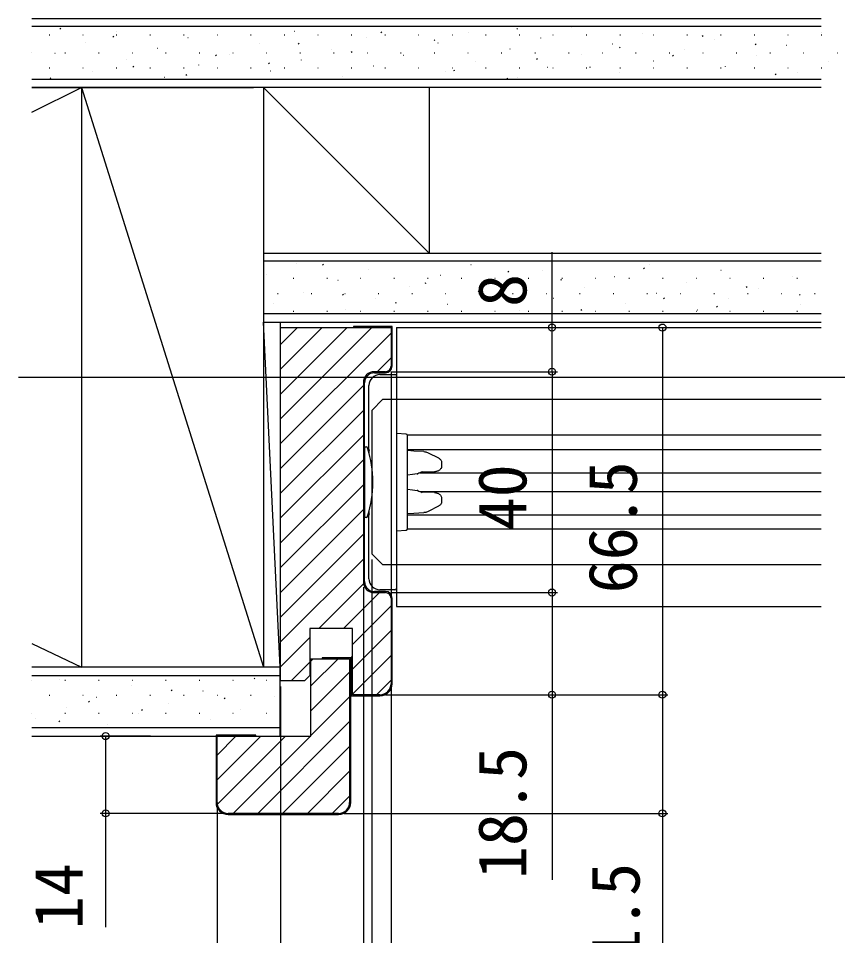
# Model space of a CAD drawing. Units: millimetres, scale not verified. Extents: x -525 to 525, y -783 to 779.
# Drawn here: x -150.3 to -1.9, y 155 to 321.2 of the extents above; entities that cross this region are included whole.
import ezdxf
from ezdxf.enums import TextEntityAlignment as Align

# ---------------------------------------------------------------- set-up
doc = ezdxf.new("R2010")
doc.units = ezdxf.units.MM
doc.header["$LTSCALE"] = 4
for name, color, linetype in [('0-5_YKK_12', 2, 'Continuous'), ('0-6_YKK_13', 4, 'Continuous'), ('0-8_YKK_D', 6, 'Continuous'), ('0-A_YSS_K', 3, 'Continuous'), ('0-B_YSS_KE', 3, 'Continuous')]:
    doc.layers.add(name, color=color, linetype=linetype)
doc.styles.add('ＭＳ ゴシック', font='')
doc.styles.get('ＭＳ ゴシック').set_extended_font_data('MS Gothic')

msp = doc.modelspace()

# ---------------------------------------------------------------- linework, layer by layer
at = {"layer": '0-5_YKK_12'}
for p, q in [((-81.839, 265.18), (-81.839, 214.68)), ((-81.839, 265.18), (-4.926, 265.18)), ((-150.339, 256.18), (352.574, 256.18)), ((-84.339, 252.18), (-86.339, 250.18)), ((-84.339, 252.18), (-4.926, 252.18)), ((-86.339, 250.18), (-86.339, 224.18)), ((-4.926, 245.68), (-79.857, 245.68)), ((-79.839, 243.08), (-4.926, 243.08)), ((-77.626, 238.88), (-4.926, 238.88)), ((-77.624, 235.48), (-4.926, 235.48)), ((-79.839, 231.28), (-4.926, 231.28)), ((-4.926, 228.68), (-79.858, 228.68)), ((-84.339, 222.18), (-86.339, 224.18)), ((-4.926, 222.18), (-84.339, 222.18)), ((-81.839, 214.68), (-4.926, 214.68))]:
    msp.add_line(p, q, dxfattribs=at)
at = {"layer": '0-6_YKK_13'}
for p, q in [((-81.839, 256.381), (-81.839, 256.348)), ((-81.839, 256.348), (-81.839, 218.013)), ((-79.839, 244.877), (-79.839, 245.576)), ((-79.839, 229.484), (-79.839, 244.877)), ((-87.639, 243.58), (-87.359, 243.58)), ((-87.639, 243.58), (-87.639, 230.78)), ((-86.839, 243.137), (-86.817, 242.918)), ((-86.817, 242.471), (-86.817, 242.918)), ((-78.708, 242.811), (-79.839, 242.881)), ((-76.882, 242.7), (-78.708, 242.811)), ((-76.094, 242.492), (-74.258, 241.556)), ((-73.676, 240.719), (-73.676, 240.083)), ((-77.212, 239.026), (-74.987, 239.065)), ((-74.987, 235.296), (-77.21, 235.335)), ((-73.676, 234.278), (-73.676, 233.642)), ((-74.258, 232.805), (-76.094, 231.869)), ((-86.817, 231.443), (-86.839, 231.224)), ((-86.817, 231.443), (-86.817, 231.889)), ((-79.839, 231.481), (-78.708, 231.55)), ((-78.708, 231.55), (-76.882, 231.661)), ((-87.359, 230.78), (-87.639, 230.78)), ((-81.839, 229.379), (-81.839, 228.381)), ((-79.839, 228.785), (-79.839, 229.484)), ((-81.839, 228.381), (-80.12, 228.486)), ((-81.839, 218.013), (-81.839, 217.981))]:
    msp.add_line(p, q, dxfattribs=at)
for points in [[(-84.839, 256.681), (-84.839, 256.681), (-82.139, 256.681)], [(-86.839, 243.137), (-86.839, 254.681), (-86.839, 254.681)], [(-80.12, 245.876), (-81.839, 245.981), (-81.839, 244.982), (-81.839, 242.673), (-81.839, 231.688), (-81.839, 229.379)], [(-76.882, 242.7), (-76.72, 242.684), (-76.56, 242.656), (-76.402, 242.615), (-76.246, 242.561), (-76.094, 242.492)], [(-74.258, 241.556), (-74.16, 241.501), (-74.065, 241.436), (-73.976, 241.362), (-73.894, 241.277), (-73.822, 241.182), (-73.761, 241.077), (-73.715, 240.963), (-73.686, 240.843), (-73.676, 240.719)], [(-73.676, 240.083), (-73.689, 239.942), (-73.726, 239.807), (-73.784, 239.681), (-73.859, 239.567), (-73.948, 239.466), (-74.047, 239.378), (-74.154, 239.302), (-74.265, 239.239), (-74.381, 239.186), (-74.499, 239.144), (-74.619, 239.111), (-74.741, 239.087), (-74.864, 239.072), (-74.987, 239.065)], [(-78.097, 238.669), (-78.968, 238.571), (-79.838, 238.464)], [(-77.201, 239.03), (-77.402, 238.966), (-77.6, 238.891), (-77.794, 238.805), (-77.984, 238.706)], [(-79.838, 235.897), (-78.968, 235.791), (-78.097, 235.693)], [(-77.984, 235.655), (-77.794, 235.556), (-77.6, 235.47), (-77.402, 235.395), (-77.201, 235.332)], [(-74.987, 235.296), (-74.854, 235.289), (-74.722, 235.271), (-74.592, 235.244), (-74.462, 235.206), (-74.336, 235.156), (-74.213, 235.095), (-74.096, 235.02), (-73.985, 234.931), (-73.885, 234.827), (-73.8, 234.708), (-73.733, 234.574), (-73.691, 234.429), (-73.676, 234.278)], [(-73.676, 233.642), (-73.686, 233.518), (-73.715, 233.398), (-73.761, 233.284), (-73.822, 233.179), (-73.894, 233.084), (-73.976, 233), (-74.065, 232.925), (-74.16, 232.861), (-74.258, 232.805)], [(-86.839, 219.681), (-86.839, 219.681), (-86.839, 231.224)], [(-76.094, 231.869), (-76.246, 231.8), (-76.402, 231.747), (-76.56, 231.706), (-76.72, 231.677), (-76.882, 231.661)], [(-82.139, 217.681), (-84.839, 217.681), (-84.839, 217.681)]]:
    msp.add_lwpolyline(points, dxfattribs=at)
for centre, radius, start, end in [((-84.839, 254.681), 2, 90.00218, 179.99782), ((-82.139, 256.381), 0.3, 5.11015, 90), ((-80.139, 245.576), 0.3, 0, 86.5), ((-87.359, 243.28), 0.3, 17.1558, 90), ((-107.119, 237.18), 20.98, 342.8442, 17.1558), ((-78.131, 238.968), 0.3, 276.36916, 299.27728), ((-78.131, 235.393), 0.3, 60.72272, 83.63084), ((-87.359, 231.08), 0.3, 270, 342.8442), ((-80.139, 228.785), 0.3, 273.5, 0), ((-84.839, 219.681), 2, 180.00218, 269.99782), ((-82.139, 217.981), 0.3, 270, 354.88985)]:
    msp.add_arc(centre, radius, start, end, dxfattribs=at)
for centre, major_axis, start_param, end_param in [((-82.139, 256.383), (-0.212, 0.214), 3.9269908, 4.0161798), ((-82.139, 217.978), (0.212, 0.214), 5.4085981, 5.4977871)]:
    msp.add_ellipse(centre, major_axis=major_axis, ratio=0.991311, start_param=start_param, end_param=end_param, dxfattribs=at)
at = {"layer": '0-8_YKK_D'}
for p, q in [((-81.839, 265.18), (-32.676, 265.18)), ((-61.839, 265.18), (-52.676, 265.18)), ((-33.676, 265.18), (-33.676, 198.68)), ((-82.839, 257.18), (-52.676, 257.18)), ((-82.839, 257.18), (-52.676, 257.18)), ((-82.839, 257.18), (-82.839, 116.181)), ((-53.676, 257.18), (-53.676, 217.18)), ((-86.339, 223.18), (-86.339, 136.181)), ((-86.339, 222.18), (-86.339, 136.181)), ((-87.839, 218.18), (-87.839, 116.181)), ((-87.839, 218.18), (-87.839, 116.181)), ((-87.839, 218.18), (-87.839, 136.181)), ((-82.839, 217.18), (-52.676, 217.18)), ((-81.839, 217.18), (-52.676, 217.18)), ((-102.839, 200.18), (-102.839, 91.181)), ((-102.839, 200.18), (-102.839, 116.181)), ((-102.839, 199.18), (-102.839, 91.181)), ((-83.839, 198.68), (-32.676, 198.68)), ((-83.839, 198.68), (-52.676, 198.68)), ((-83.839, 198.68), (-32.676, 198.68)), ((-126.426, 191.179), (-135.539, 191.179)), ((-114.339, 178.181), (-114.339, 91.181)), ((-113.339, 177.181), (-135.539, 177.181)), ((-91.339, 177.181), (-32.676, 177.181))]:
    msp.add_line(p, q, dxfattribs=at)
for points in [[(-53.676, 257.18), (-53.676, 265.18), (-53.676, 278.821)], [(-53.676, 217.18), (-53.676, 198.68), (-53.676, 165.13)], [(-33.676, 198.68), (-33.676, 177.181), (-33.676, 143.677)], [(-134.539, 191.179), (-134.539, 177.181), (-134.539, 156.563)]]:
    msp.add_lwpolyline(points, dxfattribs=at)
for centre in [(-53.676, 265.18), (-33.676, 265.18), (-53.676, 257.18), (-53.676, 257.18), (-53.676, 217.18), (-53.676, 217.18), (-53.676, 198.68), (-33.676, 198.68), (-33.676, 198.68), (-134.539, 191.179), (-134.539, 177.181), (-33.676, 177.181)]:
    msp.add_circle(centre, 0.637, dxfattribs=at)
at = {"layer": '0-A_YSS_K'}
for p, q in [((-147.926, 321.179), (-4.926, 321.179)), ((-4.926, 319.679), (-147.926, 319.679)), ((-142.826, 319.307), (-142.659, 319.417)), ((-60.07, 319.233), (-59.904, 319.343)), ((-50.24, 319.557), (-50.221, 319.563)), ((-17.962, 319.623), (-17.944, 319.63)), ((-144.752, 318.188), (-144.652, 318.188)), ((-138.672, 318.188), (-138.572, 318.188)), ((-133.221, 317.829), (-133.054, 317.939)), ((-132.639, 318.787), (-132.62, 318.794)), ((-132.592, 318.188), (-132.492, 318.188)), ((-126.512, 318.188), (-126.412, 318.188)), ((-120.432, 318.188), (-120.332, 318.188)), ((-119.621, 317.715), (-119.602, 317.722)), ((-114.352, 318.188), (-114.252, 318.188)), ((-108.272, 318.188), (-108.172, 318.188)), ((-102.192, 318.188), (-102.092, 318.188)), ((-100.362, 318.853), (-100.343, 318.86)), ((-96.112, 318.188), (-96.012, 318.188)), ((-90.032, 318.188), (-89.932, 318.188)), ((-87.343, 317.781), (-87.324, 317.788)), ((-84.66, 318.629), (-84.493, 318.739)), ((-83.952, 318.188), (-83.852, 318.188)), ((-77.872, 318.188), (-77.772, 318.188)), ((-71.792, 318.188), (-71.692, 318.188)), ((-68.744, 318.686), (-68.726, 318.692)), ((-65.712, 318.188), (-65.612, 318.188)), ((-59.632, 318.188), (-59.532, 318.188)), ((-55.726, 317.614), (-55.707, 317.621)), ((-53.552, 318.188), (-53.452, 318.188)), ((-47.472, 318.188), (-47.372, 318.188)), ((-41.392, 318.188), (-41.292, 318.188)), ((-37.221, 318.485), (-37.202, 318.492)), ((-35.312, 318.188), (-35.212, 318.188)), ((-29.232, 318.188), (-29.132, 318.188)), ((-26.493, 317.95), (-26.326, 318.061)), ((-24.203, 317.413), (-24.184, 317.42)), ((-23.152, 318.188), (-23.052, 318.188)), ((-17.072, 318.188), (-16.972, 318.188)), ((-10.992, 318.188), (-10.892, 318.188)), ((-4.944, 318.551), (-4.925, 318.558)), ((-4.912, 318.188), (-4.812, 318.188)), ((-138.125, 316.844), (-138.106, 316.851)), ((-125.107, 315.773), (-125.088, 315.779)), ((-106.602, 316.643), (-106.583, 316.65)), ((-99.643, 316.547), (-99.477, 316.657)), ((-75.054, 317.151), (-74.887, 317.261)), ((-74.325, 316.71), (-74.306, 316.716)), ((-42.707, 316.542), (-42.689, 316.549)), ((-41.477, 315.868), (-41.31, 315.979)), ((-16.888, 316.472), (-16.721, 316.583)), ((-11.184, 316.341), (-11.165, 316.348)), ((-147.926, 314.958), (-147.882, 314.958)), ((-143.706, 314.868), (-143.687, 314.875)), ((-141.902, 314.958), (-141.802, 314.958)), ((-135.822, 314.958), (-135.722, 314.958)), ((-129.742, 314.958), (-129.642, 314.958)), ((-123.662, 314.958), (-123.562, 314.958)), ((-117.582, 314.958), (-117.482, 314.958)), ((-114.627, 314.465), (-114.461, 314.575)), ((-112.088, 314.701), (-112.069, 314.707)), ((-111.502, 314.958), (-111.402, 314.958)), ((-105.422, 314.958), (-105.322, 314.958)), ((-99.342, 314.958), (-99.242, 314.958)), ((-93.584, 315.572), (-93.565, 315.578)), ((-93.262, 314.958), (-93.162, 314.958)), ((-90.038, 315.069), (-89.871, 315.179)), ((-87.182, 314.958), (-87.082, 314.958)), ((-81.102, 314.958), (-81.002, 314.958)), ((-80.565, 314.5), (-80.546, 314.507)), ((-75.022, 314.958), (-74.922, 314.958)), ((-68.942, 314.958), (-68.842, 314.958)), ((-62.862, 314.958), (-62.762, 314.958)), ((-61.306, 315.638), (-61.287, 315.645)), ((-56.782, 314.958), (-56.682, 314.958)), ((-50.702, 314.958), (-50.602, 314.958)), ((-48.288, 314.566), (-48.269, 314.573)), ((-44.622, 314.958), (-44.522, 314.958)), ((-38.542, 314.958), (-38.442, 314.958)), ((-32.462, 314.958), (-32.362, 314.958)), ((-31.871, 314.39), (-31.705, 314.501)), ((-29.689, 315.47), (-29.67, 315.477)), ((-26.382, 314.958), (-26.282, 314.958)), ((-20.302, 314.958), (-20.202, 314.958)), ((-16.67, 314.399), (-16.652, 314.405)), ((-14.222, 314.958), (-14.122, 314.958)), ((-8.142, 314.958), (-8.042, 314.958)), ((-2.062, 314.958), (-1.962, 314.958)), ((-130.687, 313.796), (-130.668, 313.803)), ((-129.611, 312.383), (-129.444, 312.493)), ((-117.669, 312.725), (-117.65, 312.731)), ((-105.022, 312.987), (-104.855, 313.097)), ((-99.07, 313.629), (-99.051, 313.636)), ((-86.051, 312.557), (-86.032, 312.564)), ((-67.547, 313.428), (-67.528, 313.435)), ((-56.461, 313.786), (-56.294, 313.897)), ((-54.528, 312.356), (-54.509, 312.363)), ((-46.855, 312.308), (-46.689, 312.419)), ((-35.269, 313.494), (-35.25, 313.501)), ((-22.251, 312.422), (-22.232, 312.429)), ((-3.652, 313.327), (-3.633, 313.333)), ((-144.752, 312.208), (-144.652, 312.208)), ((-138.672, 312.208), (-138.572, 312.208)), ((-136.928, 311.587), (-136.909, 311.593)), ((-132.592, 312.208), (-132.492, 312.208)), ((-126.512, 312.208), (-126.412, 312.208)), ((-120.432, 312.208), (-120.332, 312.208)), ((-120.006, 310.905), (-119.839, 311.015)), ((-114.352, 312.208), (-114.252, 312.208)), ((-108.272, 312.208), (-108.172, 312.208)), ((-104.65, 311.653), (-104.631, 311.659)), ((-102.192, 312.208), (-102.092, 312.208)), ((-96.112, 312.208), (-96.012, 312.208)), ((-90.032, 312.208), (-89.932, 312.208)), ((-83.952, 312.208), (-83.852, 312.208)), ((-77.872, 312.208), (-77.772, 312.208)), ((-73.033, 311.485), (-73.014, 311.492)), ((-71.792, 312.208), (-71.692, 312.208)), ((-71.445, 311.704), (-71.278, 311.815)), ((-65.712, 312.208), (-65.612, 312.208)), ((-59.632, 312.208), (-59.532, 312.208)), ((-53.552, 312.208), (-53.452, 312.208)), ((-47.472, 312.208), (-47.372, 312.208)), ((-41.51, 311.284), (-41.491, 311.291)), ((-41.392, 312.208), (-41.292, 312.208)), ((-35.312, 312.208), (-35.212, 312.208)), ((-29.232, 312.208), (-29.132, 312.208)), ((-23.152, 312.208), (-23.052, 312.208)), ((-17.072, 312.208), (-16.972, 312.208)), ((-13.278, 311.026), (-13.111, 311.136)), ((-10.992, 312.208), (-10.892, 312.208)), ((-9.232, 311.351), (-9.213, 311.357)), ((-4.912, 312.208), (-4.812, 312.208)), ((-147.926, 310.179), (-4.926, 310.179)), ((-144.595, 310.301), (-144.428, 310.411)), ((-123.909, 310.515), (-123.89, 310.521)), ((-91.632, 310.581), (-91.613, 310.588)), ((-61.839, 310.226), (-61.672, 310.337)), ((-60.014, 310.413), (-59.995, 310.42)), ((-28.491, 310.213), (-28.472, 310.219)), ((-4.926, 308.679), (-147.926, 308.679)), ((-147.926, 308.679), (-107.726, 308.679)), ((-147.926, 304.16), (-138.926, 308.679)), ((-138.926, 308.679), (-138.926, 203.679)), ((-138.926, 308.679), (-105.926, 203.679)), ((-75.926, 278.679), (-105.926, 308.679)), ((-105.926, 308.679), (-105.926, 203.679)), ((-75.926, 308.679), (-75.926, 278.679)), ((-105.926, 278.679), (-4.926, 278.679)), ((-4.926, 277.179), (-105.926, 277.179)), ((-99.893, 276.785), (-99.874, 276.792)), ((-95.248, 276.557), (-95.081, 276.668)), ((-68.37, 276.584), (-68.351, 276.591)), ((-37.081, 275.879), (-36.915, 275.989)), ((-36.092, 276.65), (-36.073, 276.657)), ((-105.473, 274.809), (-105.454, 274.815)), ((-86.874, 275.713), (-86.855, 275.72)), ((-73.856, 274.641), (-73.837, 274.648)), ((-61.671, 275.275), (-61.504, 275.385)), ((-55.351, 275.512), (-55.332, 275.519)), ((-42.333, 274.44), (-42.314, 274.447)), ((-23.074, 275.578), (-23.055, 275.585)), ((-10.055, 274.507), (-10.036, 274.513)), ((-100.542, 274.098), (-100.442, 274.098)), ((-94.462, 274.098), (-94.362, 274.098)), ((-92.455, 273.737), (-92.436, 273.744)), ((-88.382, 274.098), (-88.282, 274.098)), ((-82.302, 274.098), (-82.202, 274.098)), ((-79.436, 272.665), (-79.417, 272.672)), ((-76.655, 273.193), (-76.488, 273.303)), ((-76.222, 274.098), (-76.122, 274.098)), ((-70.142, 274.098), (-70.042, 274.098)), ((-64.062, 274.098), (-63.962, 274.098)), ((-60.837, 273.57), (-60.818, 273.576)), ((-57.982, 274.098), (-57.882, 274.098)), ((-52.065, 273.797), (-51.899, 273.907)), ((-51.902, 274.098), (-51.802, 274.098)), ((-47.819, 272.498), (-47.8, 272.504)), ((-45.822, 274.098), (-45.722, 274.098)), ((-39.742, 274.098), (-39.642, 274.098)), ((-33.662, 274.098), (-33.562, 274.098)), ((-29.314, 273.369), (-29.295, 273.375)), ((-27.582, 274.098), (-27.482, 274.098)), ((-21.502, 274.098), (-21.402, 274.098)), ((-18.488, 272.515), (-18.321, 272.625)), ((-15.422, 274.098), (-15.322, 274.098)), ((-9.342, 274.098), (-9.242, 274.098)), ((-103.392, 271.348), (-103.292, 271.348)), ((-98.695, 271.527), (-98.676, 271.534)), ((-97.312, 271.348), (-97.212, 271.348)), ((-91.638, 271.111), (-91.472, 271.221)), ((-91.232, 271.348), (-91.132, 271.348)), ((-85.152, 271.348), (-85.052, 271.348)), ((-79.072, 271.348), (-78.972, 271.348)), ((-72.992, 271.348), (-72.892, 271.348)), ((-67.049, 271.715), (-66.882, 271.825)), ((-66.912, 271.348), (-66.812, 271.348)), ((-66.418, 271.593), (-66.399, 271.6)), ((-60.832, 271.348), (-60.732, 271.348)), ((-54.752, 271.348), (-54.652, 271.348)), ((-48.672, 271.348), (-48.572, 271.348)), ((-42.592, 271.348), (-42.492, 271.348)), ((-36.512, 271.348), (-36.412, 271.348)), ((-34.8, 271.426), (-34.781, 271.433)), ((-30.432, 271.348), (-30.332, 271.348)), ((-24.352, 271.348), (-24.252, 271.348)), ((-18.272, 271.348), (-18.172, 271.348)), ((-16.296, 272.297), (-16.277, 272.303)), ((-12.192, 271.348), (-12.092, 271.348)), ((-8.882, 271.037), (-8.716, 271.147)), ((-6.112, 271.348), (-6.012, 271.348)), ((-104.181, 269.584), (-104.162, 269.591)), ((-85.676, 270.455), (-85.658, 270.462)), ((-82.033, 269.633), (-81.866, 269.743)), ((-72.658, 269.384), (-72.639, 269.39)), ((-53.399, 270.522), (-53.38, 270.528)), ((-40.381, 269.45), (-40.362, 269.456)), ((-33.472, 270.433), (-33.305, 270.543)), ((-21.782, 270.354), (-21.763, 270.361)), ((-8.763, 269.282), (-8.744, 269.289)), ((-4.926, 267.679), (-105.926, 267.679)), ((-100.542, 268.118), (-100.442, 268.118)), ((-94.462, 268.118), (-94.362, 268.118)), ((-91.163, 268.513), (-91.144, 268.519)), ((-88.382, 268.118), (-88.282, 268.118)), ((-82.302, 268.118), (-82.202, 268.118)), ((-76.222, 268.118), (-76.122, 268.118)), ((-70.142, 268.118), (-70.042, 268.118)), ((-64.062, 268.118), (-63.962, 268.118)), ((-59.639, 268.312), (-59.621, 268.318)), ((-57.982, 268.118), (-57.882, 268.118)), ((-51.902, 268.118), (-51.802, 268.118)), ((-48.456, 268.351), (-48.289, 268.461)), ((-45.822, 268.118), (-45.722, 268.118)), ((-39.742, 268.118), (-39.642, 268.118)), ((-33.662, 268.118), (-33.562, 268.118)), ((-27.582, 268.118), (-27.482, 268.118)), ((-27.362, 268.378), (-27.343, 268.385)), ((-23.866, 268.955), (-23.7, 269.065)), ((-21.502, 268.118), (-21.402, 268.118)), ((-15.422, 268.118), (-15.322, 268.118)), ((-9.342, 268.118), (-9.242, 268.118)), ((-105.926, 266.179), (-4.926, 266.179)), ((-102.926, 203.679), (-105.926, 266.179)), ((-102.926, 266.179), (-102.926, 203.679)), ((-102.839, 262.123), (-99.781, 265.18)), ((-102.839, 257.633), (-95.291, 265.18)), ((-102.839, 253.142), (-90.801, 265.18)), ((-102.839, 248.652), (-86.311, 265.18)), ((-102.839, 244.162), (-82.839, 264.162)), ((-85.331, 257.18), (-82.839, 259.672)), ((-102.839, 239.672), (-87.839, 254.672)), ((-102.839, 235.182), (-87.839, 250.182)), ((-102.839, 230.692), (-87.839, 245.692)), ((-102.839, 226.202), (-87.839, 241.202)), ((-102.839, 221.712), (-87.839, 236.712)), ((-102.839, 217.221), (-87.839, 232.221)), ((-102.839, 212.731), (-87.839, 227.731)), ((-102.839, 208.241), (-87.839, 223.241)), ((-95.91, 210.68), (-87.8, 218.79)), ((-91.42, 210.68), (-84.92, 217.18)), ((-89.839, 207.771), (-82.839, 214.771)), ((-89.839, 203.281), (-82.839, 210.281)), ((-147.926, 207.97), (-138.926, 203.679)), ((-102.839, 203.751), (-97.539, 209.051)), ((-100.92, 201.18), (-97.539, 204.561)), ((-97.339, 204.761), (-96.918, 205.181)), ((-97.339, 200.271), (-92.428, 205.181)), ((-89.839, 198.791), (-82.839, 205.791)), ((-102.926, 203.679), (-147.926, 203.679)), ((-107.726, 203.679), (-147.926, 203.679)), ((-97.339, 195.781), (-90.339, 202.781)), ((-147.926, 202.179), (-102.926, 202.179)), ((-147.926, 201.338), (-147.882, 201.338)), ((-142.939, 201.502), (-142.92, 201.508)), ((-141.902, 201.338), (-141.802, 201.338)), ((-135.822, 201.338), (-135.722, 201.338)), ((-129.742, 201.338), (-129.642, 201.338)), ((-123.662, 201.338), (-123.562, 201.338)), ((-117.582, 201.338), (-117.482, 201.338)), ((-111.502, 201.338), (-111.402, 201.338)), ((-111.322, 201.334), (-111.303, 201.341)), ((-107.655, 201.545), (-107.488, 201.656)), ((-105.422, 201.338), (-105.322, 201.338)), ((-85.459, 198.68), (-82.839, 201.3)), ((-129.921, 200.43), (-129.902, 200.436)), ((-122.639, 199.463), (-122.472, 199.574)), ((-116.902, 199.358), (-116.883, 199.365)), ((-144.752, 198.588), (-144.652, 198.588)), ((-138.672, 198.588), (-138.572, 198.588)), ((-136.161, 198.22), (-136.142, 198.227)), ((-132.592, 198.588), (-132.492, 198.588)), ((-126.512, 198.588), (-126.412, 198.588)), ((-120.432, 198.588), (-120.332, 198.588)), ((-114.352, 198.588), (-114.252, 198.588)), ((-113.033, 197.985), (-112.867, 198.096)), ((-108.272, 198.588), (-108.172, 198.588)), ((-103.884, 198.286), (-103.865, 198.293)), ((-97.339, 191.291), (-90.339, 198.291)), ((-141.647, 196.277), (-141.628, 196.284)), ((-137.623, 197.381), (-137.456, 197.492)), ((-123.142, 197.148), (-123.124, 197.155)), ((-110.124, 196.076), (-110.105, 196.083)), ((-147.926, 195.358), (-147.882, 195.358)), ((-141.902, 195.358), (-141.802, 195.358)), ((-135.822, 195.358), (-135.722, 195.358)), ((-129.742, 195.358), (-129.642, 195.358)), ((-128.629, 195.205), (-128.61, 195.212)), ((-128.017, 195.903), (-127.851, 196.014)), ((-123.662, 195.358), (-123.562, 195.358)), ((-117.582, 195.358), (-117.482, 195.358)), ((-111.502, 195.358), (-111.402, 195.358)), ((-105.422, 195.358), (-105.322, 195.358)), ((-147.228, 194.301), (-147.209, 194.308)), ((-143.001, 193.821), (-142.834, 193.932)), ((-134.209, 193.229), (-134.19, 193.236)), ((-115.61, 194.134), (-115.591, 194.14)), ((-106.958, 177.181), (-90.339, 193.8)), ((-102.926, 192.679), (-147.926, 192.679)), ((-114.339, 187.761), (-110.918, 191.181)), ((-114.339, 183.271), (-106.428, 191.181)), ((-114.305, 178.815), (-101.938, 191.181)), ((-111.448, 177.181), (-97.448, 191.181)), ((-102.468, 177.181), (-90.339, 189.31)), ((-97.978, 177.181), (-90.339, 184.82)), ((-93.488, 177.181), (-90.339, 180.33))]:
    msp.add_line(p, q, dxfattribs=at)
msp.add_lwpolyline([(-147.926, 191.179), (-102.926, 191.179), (-102.926, 203.679)], dxfattribs=at)
at = {"layer": '0-B_YSS_KE'}
for p, q in [((-83.839, 257.18), (-85.839, 257.18)), ((-85.839, 256.98), (-83.839, 256.98)), ((-87.839, 255.18), (-87.839, 219.18)), ((-87.639, 219.18), (-87.639, 255.18)), ((-83.839, 217.38), (-85.839, 217.38)), ((-85.839, 217.18), (-83.839, 217.18)), ((-82.839, 216.18), (-82.839, 200.68)), ((-82.639, 200.68), (-82.639, 216.18)), ((-92.339, 177.181), (-112.339, 177.181)), ((-112.339, 176.981), (-92.339, 176.981))]:
    msp.add_line(p, q, dxfattribs=at)
for points in [[(-84.839, 198.68), (-89.839, 198.68), (-89.839, 205.68), (-89.839, 210.68), (-97.539, 210.68), (-97.539, 202.18), (-98.539, 201.18), (-102.839, 201.18), (-102.839, 265.18), (-89.839, 265.18), (-82.839, 265.18), (-82.839, 258.18)], [(-82.639, 258.18), (-82.639, 265.38), (-89.639, 265.38), (-89.639, 265.18)], [(-114.339, 179.181), (-114.339, 191.181), (-97.339, 191.181), (-97.339, 205.181)], [(-97.339, 205.181), (-90.339, 205.181), (-90.339, 179.181)], [(-90.139, 179.181), (-90.139, 205.381), (-95.339, 205.381), (-95.339, 205.181)], [(-89.839, 205.48), (-90.039, 205.48), (-90.039, 198.48), (-84.839, 198.48)], [(-107.339, 191.181), (-107.339, 191.381), (-114.539, 191.381), (-114.539, 179.181)]]:
    msp.add_lwpolyline(points, dxfattribs=at)
for centre, radius, start, end in [((-83.839, 258.18), 1, 270, 0), ((-83.839, 258.18), 1.2, 270, 0), ((-85.839, 255.18), 2, 90, 180), ((-85.839, 255.18), 1.8, 90, 180), ((-85.839, 219.18), 2, 180, 270), ((-85.839, 219.18), 1.8, 180, 270), ((-83.839, 216.18), 1.2, 0, 90), ((-83.839, 216.18), 1, 0, 90), ((-84.839, 200.68), 2, 270, 0), ((-84.839, 200.68), 2.2, 270, 360), ((-112.339, 179.181), 2.2, 180, 270), ((-112.339, 179.181), 2, 180, 270), ((-92.339, 179.181), 2, 270, 0), ((-92.339, 179.181), 2.2, 270, 0)]:
    msp.add_arc(centre, radius, start, end, dxfattribs=at)

# ---------------------------------------------------------------- texts
at = {"layer": '0-8_YKK_D', "style": 'ＭＳ ゴシック'}
for s, p in [('8', (-55.676, 268.912)), ('40', (-55.676, 228.453)), ('66.5', (-35.676, 217.032)), ('18.5', (-55.676, 165.289)), ('14', (-136.039, 156.222)), ('21.5', (-35.176, 144.29))]:
    msp.add_text(s, height=8.798, rotation=90, dxfattribs=at).set_placement(p, align=Align.BOTTOM_LEFT)

doc.saveas('drawing.dxf')
